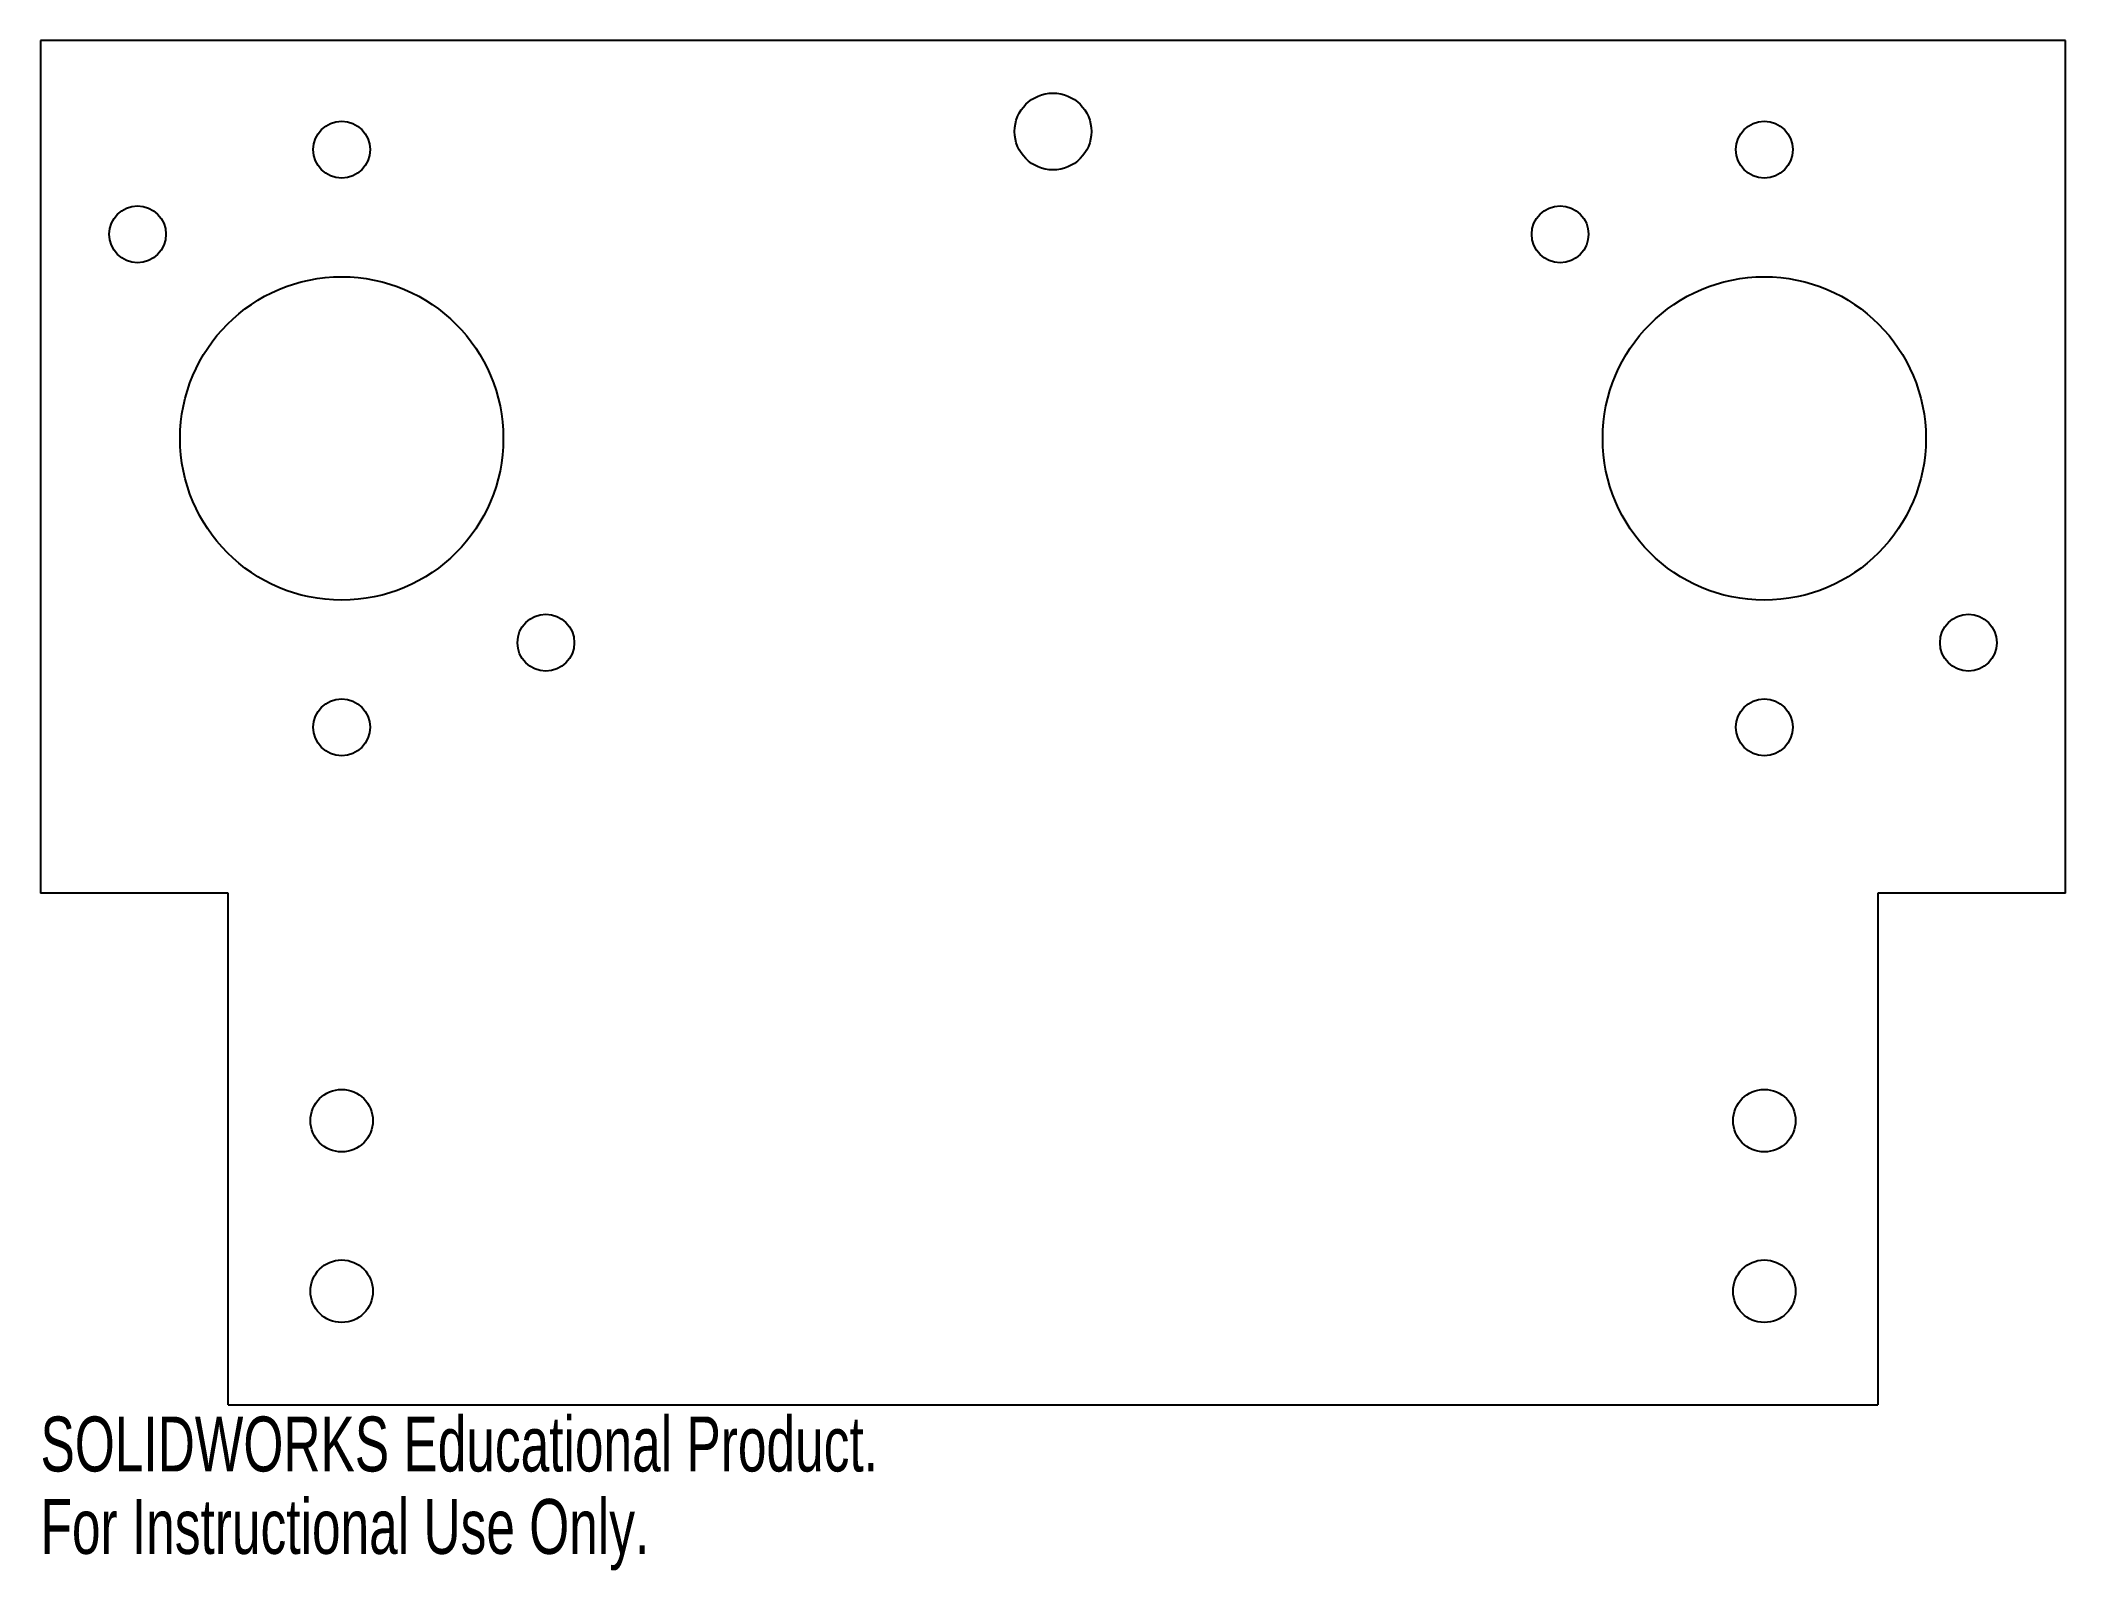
# Model space of a CAD drawing. Header units: millimetres. Extents: x 0 to 178, y -135 to 0.
import ezdxf

# ---------------------------------------------------------------- set-up
doc = ezdxf.new("R2010")
doc.units = ezdxf.units.MM
doc.styles.add('SLDTEXTSTYLE0', font='TXT', dxfattribs={"width": 0.7})

msp = doc.modelspace()

# ---------------------------------------------------------------- linework, layer by layer
at = {"color": 7, "linetype": 'Continuous', "lineweight": 25}
for p, q in [((178.16, 0), (0, 0)), ((0, 0), (0, -75)), ((178.16, -75), (178.16, 0)), ((16.5, -75), (0, -75)), ((16.5, -120), (16.5, -75)), ((178.16, -75), (161.66, -75)), ((161.66, -75), (161.66, -120)), ((16.5, -120), (161.66, -120))]:
    msp.add_line(p, q, dxfattribs=at)
for centre, radius in [((89.08, -8), 3.38), ((26.5, -9.6), 2.5), ((151.66, -9.6), 2.5), ((8.54, -17.04), 2.5), ((133.7, -17.04), 2.5), ((26.5, -35), 14.22), ((151.66, -35), 14.22), ((44.46, -52.96), 2.5), ((169.62, -52.96), 2.5), ((26.5, -60.4), 2.5), ((151.66, -60.4), 2.5), ((26.5, -95), 2.75), ((151.66, -95), 2.75), ((26.5, -110), 2.75), ((151.66, -110), 2.75)]:
    msp.add_circle(centre, radius, dxfattribs=at)

# ---------------------------------------------------------------- texts
at = {"color": 7, "linetype": 'Continuous', "char_height": 4.8336, "attachment_point": 1, "style": 'SLDTEXTSTYLE0'}
for s, insert in [('SOLIDWORKS Educational Product.', (0, -121.02)), ('For Instructional Use Only.', (0, -128.27))]:
    msp.add_mtext(s, dxfattribs=dict(at, insert=insert))

doc.saveas('drawing.dxf')
